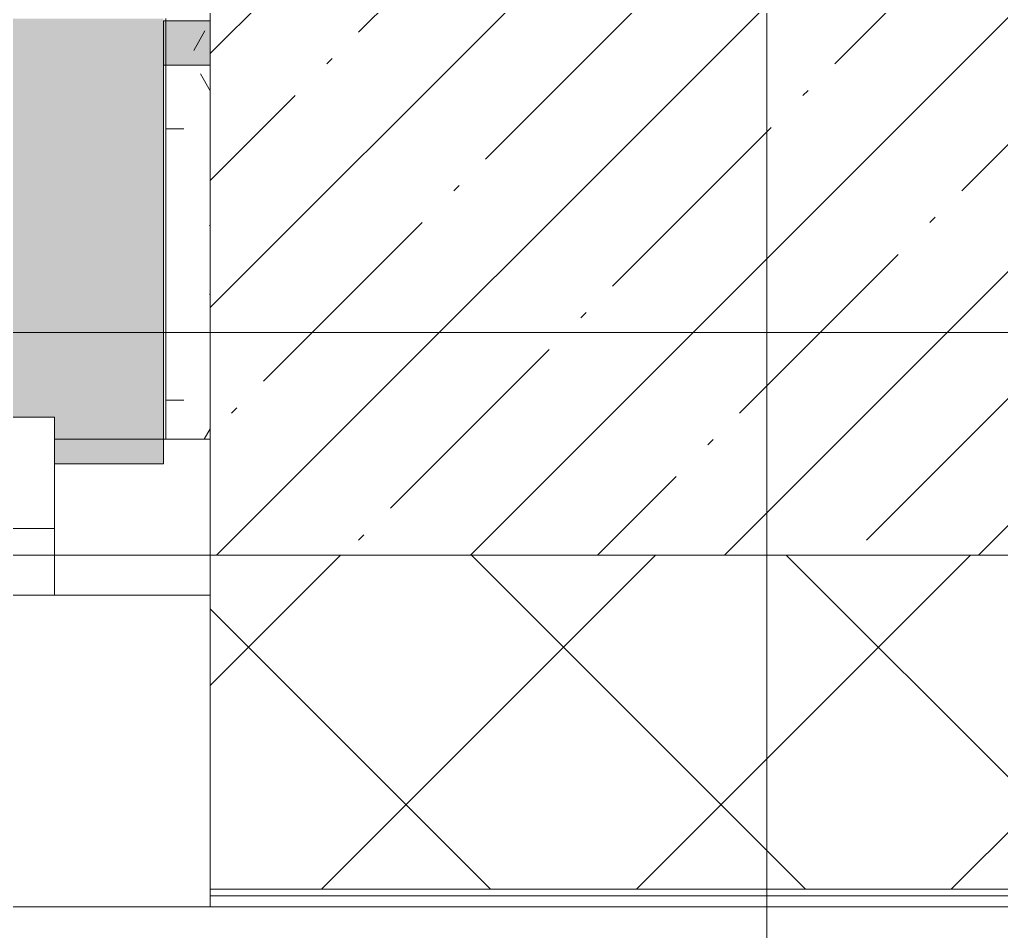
# Model space of a CAD drawing. Header units: millimetres. Extents: x 35770 to 248499, y -12553 to 31000.
# Drawn here: x 56324.4 to 56765.3, y -269 to 140.5 of the extents above; entities that cross this region are included whole.
import ezdxf

# ---------------------------------------------------------------- set-up
doc = ezdxf.new("R2010")
doc.units = ezdxf.units.MM
doc.linetypes.add('Осевая', pattern=[3175, 635, -476.25, 1587.5, -476.25])
for name, color, linetype, lineweight in [('A-GLAZ', 7, 'Continuous', 9), ('A-GLAZ-1', 7, 'Continuous', 13), ('A-WALL', 7, 'Continuous', 9), ('I-WALL', 7, 'Continuous', 9), ('S-COLS', 7, 'Continuous', 9), ('Знаки', 7, 'Continuous', 9), ('Оси', 7, 'Continuous', 9), ('Оси-2', 7, 'Осевая', 9)]:
    doc.layers.add(name, color=color, linetype=linetype, lineweight=lineweight)
for name, color, linetype, lineweight, true_color in [('A-WALL-1', 9, 'Continuous', 9, 0x808080), ('A-WALL-FNSH-1', 9, 'Continuous', 9, 0x808080), ('I-WALL-2', 9, 'Continuous', 9, 0x808080), ('S-COLS-1', 9, 'Continuous', 9, 0x808080)]:
    doc.layers.add(name, color=color, linetype=linetype, lineweight=lineweight, true_color=true_color)
pattern_1 = [(0, (0, 0), (121.92, 30.48), [10.058, -81.382, 10.058, -81.382, -487.68]), (0, (0, 0), (121.92, 30.48), [-182.88, 10.058, -172.822, 10.058, -81.382, -213.36]), (0, (0, 0), (121.92, 30.48), [-457.2, 10.058, -50.902, 10.058, -142.342]), (120, (45.72, 15.24), (-87.356454, 90.345817), [10.058, -81.382, 10.058, -81.382, -487.68]), (120, (45.72, 15.24), (-87.356454, 90.345817), [-182.88, 10.058, -172.822, 10.058, -81.382, -213.36]), (120, (45.72, 15.24), (-87.356454, 90.345817), [-457.2, 10.058, -50.902, 10.058, -142.342]), (240, (60.96, 76.2), (-34.563546, -120.825817), [10.058, -81.382, 10.058, -81.382, -487.68]), (240, (60.96, 76.2), (-34.563546, -120.825817), [-182.88, 10.058, -172.822, 10.058, -81.382, -213.36]), (240, (60.96, 76.2), (-34.563546, -120.825817), [-457.2, 10.058, -50.902, 10.058, -142.342])]

# ---------------------------------------------------------------- blocks, each defined once
blk = doc.blocks.new('120_Окно_СКБ_2Ст - 120_Окно_СКБ_2Ст 3100х2500 _мал_створка слева_-22446080-План отделки полов с раскладкой материалов 1 этажа в осях 17-23')
at = {"layer": 'A-GLAZ'}
blk.add_line((1550, -57), (-1550, -57), dxfattribs=at)
at = {"layer": 'A-GLAZ-1'}
for p, q in [((-1550, -127), (-1550, -57)), ((-1550, -57), (-1480, -57)), ((-1480, -57), (-1480, -127)), ((650, -87), (-1480, -87)), ((-1480, -87), (-1480, -137)), ((-1480, -127), (-1550, -127)), ((-1480, -137), (650, -137))]:
    blk.add_line(p, q, dxfattribs=at)
blk = doc.blocks.new('BSC_Колонна _Прямоугольная - 500х500-V17-План отделки полов с раскладкой материалов 1 этажа в осях 17-23')
at = {"layer": 'S-COLS'}
h = blk.add_hatch(dxfattribs=at)
h.set_pattern_fill('FP_33', color=256, style=0, pattern_type=2)
h.set_pattern_definition([(45, (-56660, -150), (-57.02463, 57.02463), []), (45, (-56602.975, -150), (-57.02463, 57.02463), [100.806, -20.161, 3.353, -16.808])])
h.paths.add_polyline_path([(-26.66, -250), (250, -250), (250, 250), (-250, 250), (-250, -250)])
at = {"layer": 'S-COLS-1'}
for p, q in [((-250, 250), (-250, -250)), ((-250, -250), (250, -250))]:
    blk.add_line(p, q, dxfattribs=at)
blk = doc.blocks.new('Зашивка радиатора_ с перфорацией М6 - Зашивка радиатора_ с перфорацией М6-V116-План отделки полов с раскладкой материалов 1 этажа в осях 17-23')
at = {"layer": 'Знаки'}
blk.add_hatch(color=256, dxfattribs=at).paths.add_polyline_path([(2639, 380), (2639, 359), (1879, 359), (1879, 380), (1809, 380), (1809, 359), (-321, 359), (-321, 380), (-370, 380), (-369.95, 180), (2689, 181), (2689, 380)])
for p, q in [((-321, 380), (-370, 380)), ((-370, 380), (-370, 201))]:
    blk.add_line(p, q, dxfattribs=at)

msp = doc.modelspace()

# ---------------------------------------------------------------- hatches: boundary and pattern name
at = {"layer": 'A-WALL'}
h = msp.add_hatch(dxfattribs=at)
h.set_pattern_fill('FP_17', color=256, style=0, pattern_type=2)
h.set_pattern_definition([(45, (0, 0), (-70.71068, 70.71068), []), (135, (0, 0), (-70.71068, -70.71068), [])])
h.paths.add_polyline_path([(73980, -250), (75700, -250), (75700, -100), (73980, -100)])
h.paths.add_polyline_path([(72280, -250), (72280, -100), (71560, -100), (71560, -250), (72079.48, -250)])
h.paths.add_polyline_path([(70608.42, -250), (70660, -250), (70660, -100), (67060, -100), (67060, -250), (67666.29, -250)])
h.paths.add_polyline_path([(65827.47, -250), (66160, -250), (66160, -100), (65160, -100), (65160, -250), (65459.7, -250)])
h.paths.add_polyline_path([(64260, -250), (64260, -100), (63710, -100), (63710, -250), (63988.64, -250)])
h.paths.add_polyline_path([(61046.52, -250), (61610, -250), (61610, -100), (60910, -100), (60910, -250)])
h.paths.add_polyline_path([(60010, -250), (60010, -100), (59260, -100), (59260, -250), (59575.46, -250)])
h.paths.add_polyline_path([(57001.1, -250), (57160, -250), (57160, -100), (56410, -100), (56410, -250), (56633.34, -250)])
h.paths.add_polyline_path([(53310, -250), (53310, -100), (51871.54, -100), (51871.54, -250), (52955.68, -250)])
h.paths.add_polyline_path([(47439.21, -250), (48160, -250), (48160, -100), (47410, -100), (47410, -250)])
h.paths.add_polyline_path([(49060, -250), (49771.54, -250), (49771.54, -100), (49060, -100)])
h.paths.add_polyline_path([(42910, -250), (44310, -250), (44310, -100), (42737.54, -100), (42737.54, -250)])
h.paths.add_polyline_path([(40637.54, -250), (40637.54, -100), (39940, -100), (39940, -250), (40451.67, -250)])
h.paths.add_polyline_path([(38980.61, -250), (39040, -250), (39040, -100), (38742.65, -100), (38742.65, -250)])
at = {"layer": 'I-WALL-2'}
h = msp.add_hatch(dxfattribs=at)
h.set_pattern_fill('FP_79', color=256, style=0, pattern_type=2)
h.set_pattern_definition(pattern_1)
h.paths.add_polyline_path([(56410, 140), (56410, 455), (56390, 455), (56390, 140)])
h.paths.add_polyline_path([(56390, 480), (56410, 480), (56410, 500), (56390, 500)])
h = msp.add_hatch(dxfattribs=at)
h.set_pattern_fill('FP_79', color=256, style=0, pattern_type=2)
h.set_pattern_definition(pattern_1)
h.paths.add_polyline_path([(56390, 120), (56410, 120), (56410, 140), (56389, 140), (56389, 120)])
h.paths.add_polyline_path([(53310, 120), (53310, 140), (52780, 140), (52780, 120), (52955.68, 120)])
h = msp.add_hatch(dxfattribs=at)
h.set_pattern_fill('FP_79', color=256, style=0, pattern_type=2)
h.set_pattern_definition(pattern_1)
h.paths.add_polyline_path([(56410, -48), (56410, 140), (56390, 140), (56390, -48)])

# ---------------------------------------------------------------- linework, layer by layer
at = {"layer": 'A-WALL'}
for p, q in [((56410, -250), (57160, -250)), ((56410, -253), (57160, -253)), ((56410, -258), (53310, -258))]:
    msp.add_line(p, q, dxfattribs=at)
at = {"layer": 'A-WALL-1'}
for p, q in [((56410, 140), (56389, 140)), ((56389, 140), (56389, 120)), ((56390, 141), (56390, 120)), ((56389, 120), (56410, 120)), ((56390, -48), (56410, -48)), ((56410, -100), (56410, -250))]:
    msp.add_line(p, q, dxfattribs=at)
at = {"layer": 'A-WALL-FNSH-1'}
for p, q in [((56389, 120), (56389, -48)), ((56390, -48), (56390, 120)), ((56389, -48), (56390, -48)), ((56410, -250), (56410, -258)), ((56410, -258), (57160, -258))]:
    msp.add_line(p, q, dxfattribs=at)
at = {"layer": 'I-WALL'}
msp.add_line((56410, -100), (53310, -100), dxfattribs=at)
at = {"layer": 'Оси'}
msp.add_line((56660, -1906.26), (56660, 593.74), dxfattribs=at)
at = {"layer": 'Оси-2'}
msp.add_line((39069.74, 0), (82200, 0), dxfattribs=at)

# ---------------------------------------------------------------- block references
at = {"layer": 'A-GLAZ', "rotation": 180}
msp.add_blockref('120_Окно_СКБ_2Ст - 120_Окно_СКБ_2Ст 3100х2500 _мал_створка слева_-22446080-План отделки полов с раскладкой материалов 1 этажа в осях 17-23', (54860, -175), dxfattribs=at)
at = {"layer": 'S-COLS'}
msp.add_blockref('BSC_Колонна _Прямоугольная - 500х500-V17-План отделки полов с раскладкой материалов 1 этажа в осях 17-23', (56660, 150), dxfattribs=at)
at = {"layer": 'Знаки', "rotation": 180}
msp.add_blockref('Зашивка радиатора_ с перфорацией М6 - Зашивка радиатора_ с перфорацией М6-V116-План отделки полов с раскладкой материалов 1 этажа в осях 17-23', (56019, 321), dxfattribs=at)

doc.saveas('drawing.dxf')
